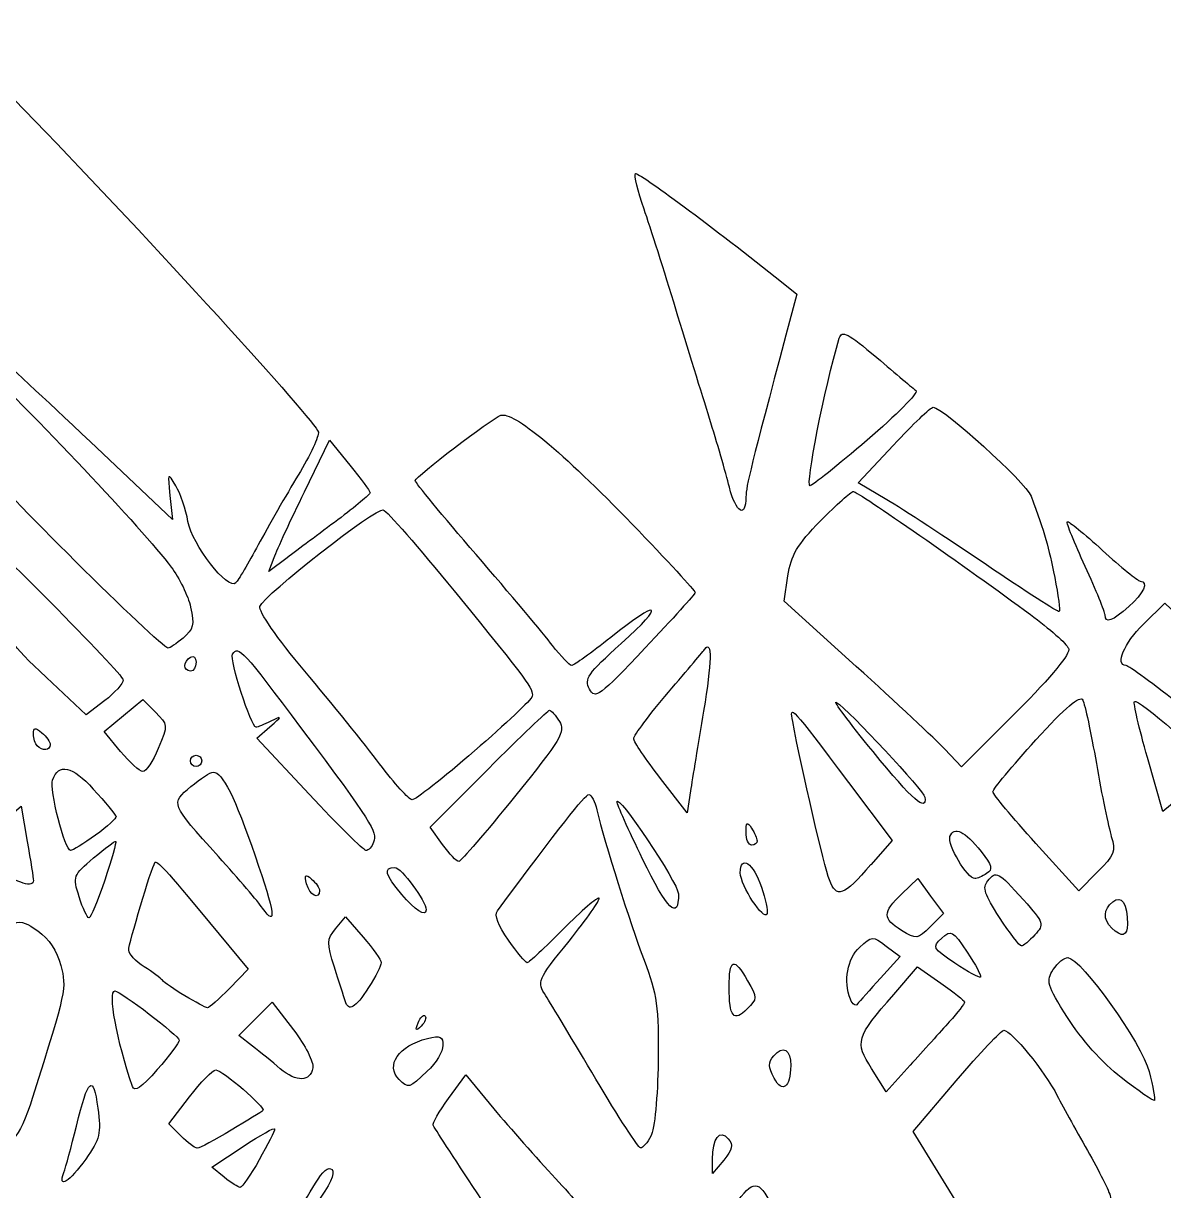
# Model space of a CAD drawing. Header units: centimetres. Extents: x -52 to 49, y -21 to 24.
# Drawn here: x 13.71 to 19.09, y -13.77 to -8.27 of the extents above; entities that cross this region are included whole.
import ezdxf

# ---------------------------------------------------------------- set-up
doc = ezdxf.new("R2010")
doc.units = ezdxf.units.CM
doc.header["$MEASUREMENT"] = 0
doc.layers.add('Layer 1', color=7, linetype='Continuous')

msp = doc.modelspace()

# ---------------------------------------------------------------- linework, layer by layer
at = {"layer": 'Layer 1'}
for points, knots in [([(14.46419, -11.16845), (14.51338, -11.12738), (14.51861, -11.1061), (14.4999, -11.02315), (14.4999, -11.02315), (14.48785, -10.9697), (14.44653, -10.88474), (14.40809, -10.83434), (14.40809, -10.83434), (14.26499, -10.64672), (13.78231, -10.13568), (13.42757, -9.79619), (13.42757, -9.79619), (13.06168, -9.44604), (12.99307, -9.34771), (13.25986, -9.55584), (13.25986, -9.55584), (13.44639, -9.70136), (13.5644, -9.80718), (14.027, -10.24377), (14.027, -10.24377), (14.027, -10.24377), (14.41474, -10.6097), (14.41474, -10.6097), (14.41474, -10.6097), (14.41474, -10.6097), (14.40254, -10.4973), (14.40254, -10.4973), (14.40254, -10.4973), (14.39063, -10.38753), (14.39127, -10.38645), (14.4299, -10.45105), (14.4299, -10.45105), (14.45166, -10.48743), (14.47742, -10.56323), (14.48715, -10.61949), (14.48715, -10.61949), (14.50586, -10.72765), (14.67655, -10.94639), (14.71278, -10.90862), (14.71278, -10.90862), (14.72386, -10.89707), (14.7716, -10.81618), (14.81887, -10.72886), (14.81887, -10.72886), (14.86614, -10.64155), (14.95095, -10.49368), (15.00734, -10.40027), (15.00734, -10.40027), (15.06373, -10.30686), (15.1064, -10.21552), (15.10217, -10.1973), (15.10217, -10.1973), (15.09111, -10.14968), (14.29268, -9.27378), (13.76694, -8.73251), (13.76694, -8.73251), (13.76694, -8.73251), (13.31842, -8.27075), (13.31842, -8.27075), (13.31842, -8.27075), (13.31842, -8.27075), (13.16489, -8.58699), (13.16489, -8.58699), (13.16489, -8.58699), (12.98596, -8.95555), (12.71941, -9.61917), (12.73141, -9.66622), (12.73141, -9.66622), (12.74508, -9.71982), (13.49303, -10.37524), (13.52088, -10.35802), (13.52088, -10.35802), (13.53506, -10.34926), (13.54638, -10.35768), (13.54603, -10.37672), (13.54603, -10.37672), (13.54547, -10.40764), (14.36085, -11.21559), (14.39333, -11.21629), (14.39333, -11.21629), (14.40061, -11.21655), (14.43249, -11.19492), (14.46419, -11.16845)], [0, 0, 0, 0, 0.0454545, 0.0454545, 0.0454545, 0.0454545, 0.0909091, 0.0909091, 0.0909091, 0.0909091, 0.1363636, 0.1363636, 0.1363636, 0.1363636, 0.1818182, 0.1818182, 0.1818182, 0.1818182, 0.2272727, 0.2272727, 0.2272727, 0.2272727, 0.2727273, 0.2727273, 0.2727273, 0.2727273, 0.3181818, 0.3181818, 0.3181818, 0.3181818, 0.3636364, 0.3636364, 0.3636364, 0.3636364, 0.4090909, 0.4090909, 0.4090909, 0.4090909, 0.4545455, 0.4545455, 0.4545455, 0.4545455, 0.5, 0.5, 0.5, 0.5, 0.5454545, 0.5454545, 0.5454545, 0.5454545, 0.5909091, 0.5909091, 0.5909091, 0.5909091, 0.6363636, 0.6363636, 0.6363636, 0.6363636, 0.6818182, 0.6818182, 0.6818182, 0.6818182, 0.7272727, 0.7272727, 0.7272727, 0.7272727, 0.7727273, 0.7727273, 0.7727273, 0.7727273, 0.8181818, 0.8181818, 0.8181818, 0.8181818, 0.8636364, 0.8636364, 0.8636364, 0.8636364, 0.9090909, 0.9090909, 0.9090909, 0.9090909, 1, 1, 1, 1]), ([(17.11854, -10.50228), (17.11854, -10.45551), (17.14417, -10.35174), (17.30653, -9.74105), (17.30653, -9.74105), (17.30653, -9.74105), (17.35812, -9.54699), (17.35812, -9.54699), (17.35812, -9.54699), (17.35812, -9.54699), (17.28646, -9.48969), (17.28646, -9.48969), (17.28646, -9.48969), (16.97173, -9.23803), (16.60795, -8.96843), (16.59737, -8.979), (16.59737, -8.979), (16.5903, -8.98607), (16.6085, -9.06121), (16.63782, -9.14598), (16.63782, -9.14598), (16.66714, -9.23074), (16.73465, -9.44297), (16.78784, -9.6176), (16.78784, -9.6176), (16.84103, -9.79223), (16.91253, -10.0244), (16.94672, -10.13354), (16.94672, -10.13354), (16.98091, -10.24268), (17.02303, -10.38838), (17.04031, -10.45733), (17.04031, -10.45733), (17.07081, -10.57901), (17.11853, -10.60644), (17.11853, -10.50228), (17.11853, -10.50228), (17.11853, -10.50228), (17.11854, -10.50228), (17.11854, -10.50228)], [0, 0, 0, 0, 0.0909091, 0.0909091, 0.0909091, 0.0909091, 0.1818182, 0.1818182, 0.1818182, 0.1818182, 0.2727273, 0.2727273, 0.2727273, 0.2727273, 0.3636364, 0.3636364, 0.3636364, 0.3636364, 0.4545455, 0.4545455, 0.4545455, 0.4545455, 0.5454545, 0.5454545, 0.5454545, 0.5454545, 0.6363636, 0.6363636, 0.6363636, 0.6363636, 0.7272727, 0.7272727, 0.7272727, 0.7272727, 0.8181818, 0.8181818, 0.8181818, 0.8181818, 1, 1, 1, 1]), ([(17.69013, -10.23567), (17.82862, -10.11722), (17.93228, -10.01234), (17.92049, -10.00261), (17.92049, -10.00261), (17.9087, -9.99288), (17.82557, -9.92273), (17.73574, -9.84672), (17.73574, -9.84672), (17.59828, -9.7304), (17.57022, -9.71598), (17.55849, -9.75566), (17.55849, -9.75566), (17.48843, -9.99262), (17.3978, -10.45103), (17.42101, -10.45103), (17.42101, -10.45103), (17.43054, -10.45103), (17.55164, -10.35411), (17.69013, -10.23566), (17.69013, -10.23566), (17.69013, -10.23566), (17.69013, -10.23567), (17.69013, -10.23567)], [0, 0, 0, 0, 0.1428571, 0.1428571, 0.1428571, 0.1428571, 0.2857143, 0.2857143, 0.2857143, 0.2857143, 0.4285714, 0.4285714, 0.4285714, 0.4285714, 0.5714286, 0.5714286, 0.5714286, 0.5714286, 0.7142857, 0.7142857, 0.7142857, 0.7142857, 1, 1, 1, 1]), ([(16.87909, -10.95375), (16.8798, -10.94647), (16.74645, -10.80182), (16.58275, -10.6323), (16.58275, -10.6323), (16.25344, -10.2913), (16.01876, -10.09702), (15.96231, -10.11868), (15.96231, -10.11868), (15.91448, -10.13703), (15.56087, -10.40669), (15.55896, -10.42627), (15.55896, -10.42627), (15.55817, -10.43448), (15.68726, -10.59144), (15.84586, -10.77508), (15.84586, -10.77508), (16.00445, -10.95872), (16.1666, -11.15144), (16.20619, -11.20334), (16.20619, -11.20334), (16.24578, -11.25524), (16.28671, -11.2977), (16.29715, -11.2977), (16.29715, -11.2977), (16.30759, -11.2977), (16.39031, -11.23817), (16.48097, -11.16541), (16.48097, -11.16541), (16.71128, -10.98058), (16.74548, -11.00084), (16.53006, -11.1945), (16.53006, -11.1945), (16.3723, -11.33632), (16.35502, -11.36112), (16.38063, -11.40898), (16.38063, -11.40898), (16.40749, -11.45916), (16.42662, -11.44505), (16.64369, -11.21503), (16.64369, -11.21503), (16.77244, -11.0786), (16.87838, -10.96102), (16.8791, -10.95374), (16.8791, -10.95374), (16.8791, -10.95374), (16.87909, -10.95375), (16.87909, -10.95375)], [0, 0, 0, 0, 0.0769231, 0.0769231, 0.0769231, 0.0769231, 0.1538462, 0.1538462, 0.1538462, 0.1538462, 0.2307692, 0.2307692, 0.2307692, 0.2307692, 0.3076923, 0.3076923, 0.3076923, 0.3076923, 0.3846154, 0.3846154, 0.3846154, 0.3846154, 0.4615385, 0.4615385, 0.4615385, 0.4615385, 0.5384615, 0.5384615, 0.5384615, 0.5384615, 0.6153846, 0.6153846, 0.6153846, 0.6153846, 0.6923077, 0.6923077, 0.6923077, 0.6923077, 0.7692308, 0.7692308, 0.7692308, 0.7692308, 0.8461538, 0.8461538, 0.8461538, 0.8461538, 1, 1, 1, 1]), ([(18.57456, -10.88309), (18.54626, -10.7389), (18.52804, -10.67631), (18.46293, -10.49969), (18.46293, -10.49969), (18.4394, -10.43585), (18.04767, -10.08062), (18.00081, -10.08062), (18.00081, -10.08062), (17.99, -10.08062), (17.90628, -10.16084), (17.81476, -10.25889), (17.81476, -10.25889), (17.81476, -10.25889), (17.64836, -10.43716), (17.64836, -10.43716), (17.64836, -10.43716), (17.64836, -10.43716), (17.78324, -10.51686), (17.78324, -10.51686), (17.78324, -10.51686), (17.85742, -10.56069), (18.06861, -10.69882), (18.25255, -10.82381), (18.25255, -10.82381), (18.43649, -10.9488), (18.59099, -11.04797), (18.59591, -11.04419), (18.59591, -11.04419), (18.60082, -11.04041), (18.59121, -10.96792), (18.57457, -10.88309), (18.57457, -10.88309), (18.57457, -10.88309), (18.57456, -10.88309), (18.57456, -10.88309)], [0, 0, 0, 0, 0.1, 0.1, 0.1, 0.1, 0.2, 0.2, 0.2, 0.2, 0.3, 0.3, 0.3, 0.3, 0.4, 0.4, 0.4, 0.4, 0.5, 0.5, 0.5, 0.5, 0.6, 0.6, 0.6, 0.6, 0.7, 0.7, 0.7, 0.7, 0.8, 0.8, 0.8, 0.8, 1, 1, 1, 1]), ([(15.1937, -10.61139), (15.27737, -10.54881), (15.34584, -10.49132), (15.34584, -10.48366), (15.34584, -10.48366), (15.34584, -10.476), (15.30278, -10.41717), (15.25015, -10.35294), (15.25015, -10.35294), (15.25015, -10.35294), (15.15446, -10.23616), (15.15446, -10.23616), (15.15446, -10.23616), (15.15446, -10.23616), (15.03671, -10.47884), (15.03671, -10.47884), (15.03671, -10.47884), (14.97195, -10.61231), (14.90751, -10.75163), (14.89351, -10.78844), (14.89351, -10.78844), (14.89351, -10.78844), (14.86807, -10.85536), (14.86807, -10.85536), (14.86807, -10.85536), (14.86807, -10.85536), (14.95482, -10.79027), (14.95482, -10.79027), (14.95482, -10.79027), (15.00253, -10.75447), (15.11003, -10.67398), (15.1937, -10.61139)], [0, 0, 0, 0, 0.1111111, 0.1111111, 0.1111111, 0.1111111, 0.2222222, 0.2222222, 0.2222222, 0.2222222, 0.3333333, 0.3333333, 0.3333333, 0.3333333, 0.4444444, 0.4444444, 0.4444444, 0.4444444, 0.5555556, 0.5555556, 0.5555556, 0.5555556, 0.6666667, 0.6666667, 0.6666667, 0.6666667, 0.7777778, 0.7777778, 0.7777778, 0.7777778, 1, 1, 1, 1]), ([(18.63968, -11.21698), (18.63098, -11.1959), (18.55007, -11.12406), (18.4599, -11.05734), (18.4599, -11.05734), (18.16463, -10.83889), (17.64432, -10.4775), (17.62506, -10.4775), (17.62506, -10.4775), (17.61469, -10.4775), (17.54501, -10.54001), (17.47021, -10.61641), (17.47021, -10.61641), (17.36002, -10.72896), (17.33091, -10.77808), (17.31683, -10.87528), (17.31683, -10.87528), (17.31683, -10.87528), (17.29945, -10.99525), (17.29945, -10.99525), (17.29945, -10.99525), (17.29945, -10.99525), (17.63894, -11.3027), (17.63894, -11.3027), (17.63894, -11.3027), (17.82566, -11.4718), (18.01373, -11.64735), (18.05688, -11.69282), (18.05688, -11.69282), (18.05688, -11.69282), (18.13533, -11.77549), (18.13533, -11.77549), (18.13533, -11.77549), (18.13533, -11.77549), (18.39542, -11.5154), (18.39542, -11.5154), (18.39542, -11.5154), (18.56547, -11.34535), (18.65003, -11.24204), (18.63968, -11.21697), (18.63968, -11.21697), (18.63968, -11.21697), (18.63968, -11.21698), (18.63968, -11.21698)], [0, 0, 0, 0, 0.0833333, 0.0833333, 0.0833333, 0.0833333, 0.1666667, 0.1666667, 0.1666667, 0.1666667, 0.25, 0.25, 0.25, 0.25, 0.3333333, 0.3333333, 0.3333333, 0.3333333, 0.4166667, 0.4166667, 0.4166667, 0.4166667, 0.5, 0.5, 0.5, 0.5, 0.5833333, 0.5833333, 0.5833333, 0.5833333, 0.6666667, 0.6666667, 0.6666667, 0.6666667, 0.75, 0.75, 0.75, 0.75, 0.8333333, 0.8333333, 0.8333333, 0.8333333, 1, 1, 1, 1]), ([(14.18167, -11.36631), (14.18167, -11.33836), (13.5209, -10.67202), (13.40668, -10.58479), (13.40668, -10.58479), (13.36479, -10.5528), (13.34868, -10.55888), (13.26777, -10.6373), (13.26777, -10.6373), (13.21744, -10.68609), (13.17625, -10.73533), (13.17625, -10.74673), (13.17625, -10.74673), (13.17625, -10.76873), (13.38586, -10.96849), (13.47299, -11.02951), (13.47299, -11.02951), (13.52317, -11.06466), (13.52423, -11.06093), (13.50676, -10.91055), (13.50676, -10.91055), (13.49041, -10.76976), (13.49236, -10.76023), (13.52773, -10.80823), (13.52773, -10.80823), (13.54918, -10.83733), (13.5814, -10.93258), (13.59933, -11.0199), (13.59933, -11.0199), (13.62955, -11.16703), (13.64568, -11.19151), (13.81969, -11.3544), (13.81969, -11.3544), (13.81969, -11.3544), (14.00744, -11.53015), (14.00744, -11.53015), (14.00744, -11.53015), (14.00744, -11.53015), (14.09455, -11.46371), (14.09455, -11.46371), (14.09455, -11.46371), (14.14246, -11.42717), (14.18166, -11.38334), (14.18166, -11.36632), (14.18166, -11.36632), (14.18166, -11.36632), (14.18167, -11.36631), (14.18167, -11.36631)], [0, 0, 0, 0, 0.0769231, 0.0769231, 0.0769231, 0.0769231, 0.1538462, 0.1538462, 0.1538462, 0.1538462, 0.2307692, 0.2307692, 0.2307692, 0.2307692, 0.3076923, 0.3076923, 0.3076923, 0.3076923, 0.3846154, 0.3846154, 0.3846154, 0.3846154, 0.4615385, 0.4615385, 0.4615385, 0.4615385, 0.5384615, 0.5384615, 0.5384615, 0.5384615, 0.6153846, 0.6153846, 0.6153846, 0.6153846, 0.6923077, 0.6923077, 0.6923077, 0.6923077, 0.7692308, 0.7692308, 0.7692308, 0.7692308, 0.8461538, 0.8461538, 0.8461538, 0.8461538, 1, 1, 1, 1]), ([(15.83845, -11.70104), (15.9857, -11.5738), (16.10822, -11.45778), (16.11072, -11.44323), (16.11072, -11.44323), (16.11679, -11.40791), (16.09602, -11.37988), (15.7427, -10.94673), (15.7427, -10.94673), (15.57535, -10.74157), (15.42486, -10.56937), (15.40827, -10.56406), (15.40827, -10.56406), (15.37339, -10.5529), (14.8475, -10.96446), (14.82641, -11.01943), (14.82641, -11.01943), (14.81826, -11.04068), (14.90761, -11.16947), (15.0384, -11.32499), (15.0384, -11.32499), (15.16275, -11.47284), (15.32148, -11.66953), (15.39115, -11.76206), (15.39115, -11.76206), (15.46081, -11.85459), (15.52971, -11.93077), (15.54427, -11.93135), (15.54427, -11.93135), (15.55882, -11.93193), (15.6912, -11.82829), (15.83845, -11.70105), (15.83845, -11.70105), (15.83845, -11.70105), (15.83845, -11.70104), (15.83845, -11.70104)], [0, 0, 0, 0, 0.1, 0.1, 0.1, 0.1, 0.2, 0.2, 0.2, 0.2, 0.3, 0.3, 0.3, 0.3, 0.4, 0.4, 0.4, 0.4, 0.5, 0.5, 0.5, 0.5, 0.6, 0.6, 0.6, 0.6, 0.7, 0.7, 0.7, 0.7, 0.8, 0.8, 0.8, 0.8, 1, 1, 1, 1]), ([(18.92432, -11.02033), (18.99409, -10.95892), (19.0191, -10.90196), (18.97724, -10.89982), (18.97724, -10.89982), (18.96633, -10.89926), (18.88658, -10.83415), (18.80004, -10.75511), (18.80004, -10.75511), (18.71349, -10.67608), (18.63873, -10.61537), (18.63389, -10.6202), (18.63389, -10.6202), (18.62906, -10.62503), (18.66712, -10.71997), (18.71849, -10.83116), (18.71849, -10.83116), (18.76985, -10.94236), (18.81188, -11.04519), (18.81188, -11.05968), (18.81188, -11.05968), (18.81188, -11.1013), (18.8458, -11.08943), (18.92433, -11.02032), (18.92433, -11.02032), (18.92433, -11.02032), (18.92432, -11.02033), (18.92432, -11.02033)], [0, 0, 0, 0, 0.125, 0.125, 0.125, 0.125, 0.25, 0.25, 0.25, 0.25, 0.375, 0.375, 0.375, 0.375, 0.5, 0.5, 0.5, 0.5, 0.625, 0.625, 0.625, 0.625, 0.75, 0.75, 0.75, 0.75, 1, 1, 1, 1]), ([(19.60563, -11.51858), (19.60563, -11.50181), (19.4906, -11.37923), (19.35001, -11.24618), (19.35001, -11.24618), (19.35001, -11.24618), (19.09439, -11.00426), (19.09439, -11.00426), (19.09439, -11.00426), (19.09439, -11.00426), (18.99282, -11.10344), (18.99282, -11.10344), (18.99282, -11.10344), (18.90205, -11.19207), (18.85805, -11.29692), (18.9111, -11.29819), (18.9111, -11.29819), (18.92201, -11.29845), (19.04283, -11.38685), (19.17958, -11.49465), (19.17958, -11.49465), (19.17958, -11.49465), (19.42822, -11.69063), (19.42822, -11.69063), (19.42822, -11.69063), (19.42822, -11.69063), (19.51693, -11.61985), (19.51693, -11.61985), (19.51693, -11.61985), (19.56572, -11.58092), (19.60564, -11.53535), (19.60564, -11.51859), (19.60564, -11.51859), (19.60564, -11.51859), (19.60563, -11.51858), (19.60563, -11.51858)], [0, 0, 0, 0, 0.1, 0.1, 0.1, 0.1, 0.2, 0.2, 0.2, 0.2, 0.3, 0.3, 0.3, 0.3, 0.4, 0.4, 0.4, 0.4, 0.5, 0.5, 0.5, 0.5, 0.6, 0.6, 0.6, 0.6, 0.7, 0.7, 0.7, 0.7, 0.8, 0.8, 0.8, 0.8, 1, 1, 1, 1]), ([(15.3628, -12.13094), (15.38149, -12.08224), (15.35374, -12.03854), (15.02336, -11.59644), (15.02336, -11.59644), (14.74697, -11.22658), (14.72413, -11.20186), (14.69795, -11.24421), (14.69795, -11.24421), (14.68222, -11.26967), (14.78479, -11.58874), (14.80871, -11.58874), (14.80871, -11.58874), (14.81499, -11.58874), (14.84614, -11.57616), (14.87793, -11.56079), (14.87793, -11.56079), (14.93277, -11.53427), (14.93255, -11.5356), (14.87372, -11.58688), (14.87372, -11.58688), (14.87372, -11.58688), (14.81172, -11.64092), (14.81172, -11.64092), (14.81172, -11.64092), (14.81172, -11.64092), (15.05893, -11.90517), (15.05893, -11.90517), (15.05893, -11.90517), (15.1949, -12.05051), (15.31544, -12.16973), (15.32682, -12.17013), (15.32682, -12.17013), (15.33819, -12.17053), (15.35438, -12.15289), (15.3628, -12.13095), (15.3628, -12.13095), (15.3628, -12.13095), (15.3628, -12.13094), (15.3628, -12.13094)], [0, 0, 0, 0, 0.0909091, 0.0909091, 0.0909091, 0.0909091, 0.1818182, 0.1818182, 0.1818182, 0.1818182, 0.2727273, 0.2727273, 0.2727273, 0.2727273, 0.3636364, 0.3636364, 0.3636364, 0.3636364, 0.4545455, 0.4545455, 0.4545455, 0.4545455, 0.5454545, 0.5454545, 0.5454545, 0.5454545, 0.6363636, 0.6363636, 0.6363636, 0.6363636, 0.7272727, 0.7272727, 0.7272727, 0.7272727, 0.8181818, 0.8181818, 0.8181818, 0.8181818, 1, 1, 1, 1]), ([(16.91862, -11.51376), (16.95742, -11.28077), (16.95966, -11.17536), (16.92484, -11.22054), (16.92484, -11.22054), (16.92017, -11.2266), (16.84278, -11.31819), (16.75286, -11.42407), (16.75286, -11.42407), (16.66295, -11.52995), (16.58938, -11.62816), (16.58938, -11.64231), (16.58938, -11.64231), (16.58938, -11.65647), (16.64593, -11.74096), (16.71506, -11.83007), (16.71506, -11.83007), (16.71506, -11.83007), (16.84074, -11.99209), (16.84074, -11.99209), (16.84074, -11.99209), (16.84074, -11.99209), (16.85692, -11.88964), (16.85692, -11.88964), (16.85692, -11.88964), (16.86582, -11.83329), (16.89359, -11.66415), (16.91863, -11.51376), (16.91863, -11.51376), (16.91863, -11.51376), (16.91862, -11.51376), (16.91862, -11.51376)], [0, 0, 0, 0, 0.1111111, 0.1111111, 0.1111111, 0.1111111, 0.2222222, 0.2222222, 0.2222222, 0.2222222, 0.3333333, 0.3333333, 0.3333333, 0.3333333, 0.4444444, 0.4444444, 0.4444444, 0.4444444, 0.5555556, 0.5555556, 0.5555556, 0.5555556, 0.6666667, 0.6666667, 0.6666667, 0.6666667, 0.7777778, 0.7777778, 0.7777778, 0.7777778, 1, 1, 1, 1]), ([(14.52563, -11.28292), (14.52563, -11.26023), (14.51372, -11.24903), (14.49917, -11.25802), (14.49917, -11.25802), (14.48462, -11.26701), (14.47271, -11.28558), (14.47271, -11.29927), (14.47271, -11.29927), (14.47271, -11.31296), (14.48462, -11.32417), (14.49917, -11.32417), (14.49917, -11.32417), (14.51372, -11.32417), (14.52563, -11.30561), (14.52563, -11.28292)], [0, 0, 0, 0, 0.2, 0.2, 0.2, 0.2, 0.4, 0.4, 0.4, 0.4, 0.6, 0.6, 0.6, 0.6, 1, 1, 1, 1]), ([(18.84158, -12.10367), (18.82818, -12.06057), (18.7965, -11.90625), (18.77117, -11.76073), (18.77117, -11.76073), (18.74584, -11.61521), (18.71685, -11.48032), (18.70674, -11.46098), (18.70674, -11.46098), (18.69404, -11.43669), (18.62564, -11.4949), (18.48553, -11.64922), (18.48553, -11.64922), (18.37398, -11.7721), (18.2827, -11.88181), (18.2827, -11.89302), (18.2827, -11.89302), (18.2827, -11.90424), (18.3739, -12.01387), (18.48538, -12.13666), (18.48538, -12.13666), (18.48538, -12.13666), (18.68806, -12.35991), (18.68806, -12.35991), (18.68806, -12.35991), (18.68806, -12.35991), (18.777, -12.27097), (18.777, -12.27097), (18.777, -12.27097), (18.85577, -12.1922), (18.86315, -12.17307), (18.84158, -12.10367)], [0, 0, 0, 0, 0.1111111, 0.1111111, 0.1111111, 0.1111111, 0.2222222, 0.2222222, 0.2222222, 0.2222222, 0.3333333, 0.3333333, 0.3333333, 0.3333333, 0.4444444, 0.4444444, 0.4444444, 0.4444444, 0.5555556, 0.5555556, 0.5555556, 0.5555556, 0.6666667, 0.6666667, 0.6666667, 0.6666667, 0.7777778, 0.7777778, 0.7777778, 0.7777778, 1, 1, 1, 1]), ([(14.34745, -11.68872), (14.3937, -11.57869), (14.39357, -11.57697), (14.33422, -11.51832), (14.33422, -11.51832), (14.33422, -11.51832), (14.27427, -11.45907), (14.27427, -11.45907), (14.27427, -11.45907), (14.27427, -11.45907), (14.18304, -11.53412), (14.18304, -11.53412), (14.18304, -11.53412), (14.18304, -11.53412), (14.09181, -11.60917), (14.09181, -11.60917), (14.09181, -11.60917), (14.09181, -11.60917), (14.16981, -11.70288), (14.16981, -11.70288), (14.16981, -11.70288), (14.21271, -11.75442), (14.25972, -11.79733), (14.27427, -11.79823), (14.27427, -11.79823), (14.28882, -11.79913), (14.32175, -11.74985), (14.34745, -11.68872)], [0, 0, 0, 0, 0.125, 0.125, 0.125, 0.125, 0.25, 0.25, 0.25, 0.25, 0.375, 0.375, 0.375, 0.375, 0.5, 0.5, 0.5, 0.5, 0.625, 0.625, 0.625, 0.625, 0.75, 0.75, 0.75, 0.75, 1, 1, 1, 1]), ([(17.708, -12.23696), (17.708, -12.23696), (17.80798, -12.12372), (17.80798, -12.12372), (17.80798, -12.12372), (17.80798, -12.12372), (17.60217, -11.84968), (17.60217, -11.84968), (17.60217, -11.84968), (17.32721, -11.48357), (17.32365, -11.47968), (17.33917, -11.56228), (17.33917, -11.56228), (17.38091, -11.78439), (17.48824, -12.24818), (17.51202, -12.30922), (17.51202, -12.30922), (17.54635, -12.39731), (17.5761, -12.38634), (17.70799, -12.23695), (17.70799, -12.23695), (17.70799, -12.23695), (17.708, -12.23696), (17.708, -12.23696)], [0, 0, 0, 0, 0.1428571, 0.1428571, 0.1428571, 0.1428571, 0.2857143, 0.2857143, 0.2857143, 0.2857143, 0.4285714, 0.4285714, 0.4285714, 0.4285714, 0.5714286, 0.5714286, 0.5714286, 0.5714286, 0.7142857, 0.7142857, 0.7142857, 0.7142857, 1, 1, 1, 1]), ([(17.96257, -11.91948), (17.95967, -11.89038), (17.60271, -11.50729), (17.54561, -11.472), (17.54561, -11.472), (17.526, -11.45988), (17.60345, -11.56413), (17.71773, -11.70366), (17.71773, -11.70366), (17.90818, -11.93619), (17.96963, -11.99036), (17.96257, -11.91948)], [0, 0, 0, 0, 0.25, 0.25, 0.25, 0.25, 0.5, 0.5, 0.5, 0.5, 1, 1, 1, 1]), ([(19.30135, -11.77615), (19.30135, -11.74316), (18.9679, -11.45036), (18.95034, -11.46792), (18.95034, -11.46792), (18.94452, -11.47374), (18.97219, -11.59276), (19.01183, -11.73242), (19.01183, -11.73242), (19.01183, -11.73242), (19.08389, -11.98634), (19.08389, -11.98634), (19.08389, -11.98634), (19.08389, -11.98634), (19.19263, -11.89656), (19.19263, -11.89656), (19.19263, -11.89656), (19.25243, -11.84718), (19.30136, -11.793), (19.30136, -11.77614), (19.30136, -11.77614), (19.30136, -11.77614), (19.30135, -11.77615), (19.30135, -11.77615)], [0, 0, 0, 0, 0.1428571, 0.1428571, 0.1428571, 0.1428571, 0.2857143, 0.2857143, 0.2857143, 0.2857143, 0.4285714, 0.4285714, 0.4285714, 0.4285714, 0.5714286, 0.5714286, 0.5714286, 0.5714286, 0.7142857, 0.7142857, 0.7142857, 0.7142857, 1, 1, 1, 1]), ([(16.02712, -11.91711), (16.24599, -11.64642), (16.26838, -11.6089), (16.23904, -11.56191), (16.23904, -11.56191), (16.221, -11.53301), (16.19995, -11.50937), (16.19228, -11.50937), (16.19228, -11.50937), (16.18461, -11.50937), (16.05488, -11.63324), (15.90399, -11.78464), (15.90399, -11.78464), (15.90399, -11.78464), (15.62965, -12.05991), (15.62965, -12.05991), (15.62965, -12.05991), (15.62965, -12.05991), (15.68798, -12.14183), (15.68798, -12.14183), (15.68798, -12.14183), (15.72006, -12.18688), (15.75443, -12.22285), (15.76435, -12.22176), (15.76435, -12.22176), (15.77427, -12.22068), (15.89252, -12.08358), (16.02712, -11.91711)], [0, 0, 0, 0, 0.125, 0.125, 0.125, 0.125, 0.25, 0.25, 0.25, 0.25, 0.375, 0.375, 0.375, 0.375, 0.5, 0.5, 0.5, 0.5, 0.625, 0.625, 0.625, 0.625, 0.75, 0.75, 0.75, 0.75, 1, 1, 1, 1]), ([(13.83771, -11.67136), (13.83771, -11.65859), (13.81985, -11.63332), (13.79802, -11.6152), (13.79802, -11.6152), (13.76583, -11.58849), (13.75833, -11.58954), (13.75833, -11.62078), (13.75833, -11.62078), (13.75833, -11.64197), (13.76627, -11.66724), (13.77597, -11.67694), (13.77597, -11.67694), (13.8011, -11.70207), (13.83771, -11.69876), (13.83771, -11.67136)], [0, 0, 0, 0, 0.2, 0.2, 0.2, 0.2, 0.4, 0.4, 0.4, 0.4, 0.6, 0.6, 0.6, 0.6, 1, 1, 1, 1]), ([(14.55208, -11.7475), (14.55208, -11.73295), (14.54017, -11.72104), (14.52562, -11.72104), (14.52562, -11.72104), (14.51107, -11.72104), (14.49916, -11.73295), (14.49916, -11.7475), (14.49916, -11.7475), (14.49916, -11.76205), (14.51107, -11.77396), (14.52562, -11.77396), (14.52562, -11.77396), (14.54017, -11.77396), (14.55208, -11.76205), (14.55208, -11.7475)], [0, 0, 0, 0, 0.2, 0.2, 0.2, 0.2, 0.4, 0.4, 0.4, 0.4, 0.6, 0.6, 0.6, 0.6, 1, 1, 1, 1]), ([(14.05115, -12.09807), (14.10771, -12.05805), (14.15128, -12.01782), (14.14798, -12.00867), (14.14798, -12.00867), (14.14468, -11.99952), (14.0965, -11.94201), (14.04091, -11.88087), (14.04091, -11.88087), (13.94043, -11.77036), (13.87924, -11.75679), (13.84804, -11.83809), (13.84804, -11.83809), (13.83248, -11.87865), (13.90746, -12.17083), (13.93343, -12.17083), (13.93343, -12.17083), (13.94161, -12.17083), (13.99458, -12.13809), (14.05114, -12.09807), (14.05114, -12.09807), (14.05114, -12.09807), (14.05115, -12.09807), (14.05115, -12.09807)], [0, 0, 0, 0, 0.1428571, 0.1428571, 0.1428571, 0.1428571, 0.2857143, 0.2857143, 0.2857143, 0.2857143, 0.4285714, 0.4285714, 0.4285714, 0.4285714, 0.5714286, 0.5714286, 0.5714286, 0.5714286, 0.7142857, 0.7142857, 0.7142857, 0.7142857, 1, 1, 1, 1]), ([(14.80408, -12.19548), (14.70887, -11.91873), (14.64967, -11.80042), (14.60642, -11.80042), (14.60642, -11.80042), (14.59332, -11.80042), (14.54597, -11.83124), (14.5012, -11.86892), (14.5012, -11.86892), (14.40529, -11.94962), (14.40338, -11.94478), (14.63146, -12.19915), (14.63146, -12.19915), (14.72605, -12.30464), (14.81954, -12.41363), (14.83921, -12.44136), (14.83921, -12.44136), (14.90762, -12.53775), (14.89752, -12.46705), (14.80408, -12.19549), (14.80408, -12.19549), (14.80408, -12.19549), (14.80408, -12.19548), (14.80408, -12.19548)], [0, 0, 0, 0, 0.1428571, 0.1428571, 0.1428571, 0.1428571, 0.2857143, 0.2857143, 0.2857143, 0.2857143, 0.4285714, 0.4285714, 0.4285714, 0.4285714, 0.5714286, 0.5714286, 0.5714286, 0.5714286, 0.7142857, 0.7142857, 0.7142857, 0.7142857, 1, 1, 1, 1]), ([(16.67069, -13.51658), (16.6874, -13.48535), (16.70263, -13.32842), (16.70469, -13.16601), (16.70469, -13.16601), (16.70799, -12.90643), (16.70019, -12.85028), (16.63811, -12.68677), (16.63811, -12.68677), (16.57109, -12.51027), (16.45311, -12.13458), (16.41585, -11.97901), (16.41585, -11.97901), (16.40627, -11.93899), (16.38902, -11.90625), (16.37752, -11.90625), (16.37752, -11.90625), (16.3605, -11.90625), (16.235, -12.06596), (15.94687, -12.45428), (15.94687, -12.45428), (15.93125, -12.47534), (15.94891, -12.52289), (15.99824, -12.59262), (15.99824, -12.59262), (16.03959, -12.65106), (16.07938, -12.69902), (16.08665, -12.69921), (16.08665, -12.69921), (16.09393, -12.69947), (16.17048, -12.62837), (16.25677, -12.54137), (16.25677, -12.54137), (16.34306, -12.45437), (16.4191, -12.38864), (16.42575, -12.39529), (16.42575, -12.39529), (16.4324, -12.40194), (16.36894, -12.49267), (16.28471, -12.59691), (16.28471, -12.59691), (16.13307, -12.7846), (16.13201, -12.78711), (16.17548, -12.85567), (16.17548, -12.85567), (16.19963, -12.89375), (16.3056, -13.07035), (16.41098, -13.24812), (16.41098, -13.24812), (16.51636, -13.42589), (16.61109, -13.57174), (16.62149, -13.57223), (16.62149, -13.57223), (16.63189, -13.57273), (16.65402, -13.54769), (16.67067, -13.51659), (16.67067, -13.51659), (16.67067, -13.51659), (16.67069, -13.51658), (16.67069, -13.51658)], [0, 0, 0, 0, 0.0625, 0.0625, 0.0625, 0.0625, 0.125, 0.125, 0.125, 0.125, 0.1875, 0.1875, 0.1875, 0.1875, 0.25, 0.25, 0.25, 0.25, 0.3125, 0.3125, 0.3125, 0.3125, 0.375, 0.375, 0.375, 0.375, 0.4375, 0.4375, 0.4375, 0.4375, 0.5, 0.5, 0.5, 0.5, 0.5625, 0.5625, 0.5625, 0.5625, 0.625, 0.625, 0.625, 0.625, 0.6875, 0.6875, 0.6875, 0.6875, 0.75, 0.75, 0.75, 0.75, 0.8125, 0.8125, 0.8125, 0.8125, 0.875, 0.875, 0.875, 0.875, 1, 1, 1, 1]), ([(16.79995, -12.37432), (16.799, -12.3235), (16.51, -11.89136), (16.51, -11.94074), (16.51, -11.94074), (16.51, -11.95129), (16.56461, -12.07293), (16.63135, -12.21104), (16.63135, -12.21104), (16.74644, -12.44922), (16.80238, -12.50339), (16.79995, -12.37431), (16.79995, -12.37431), (16.79995, -12.37431), (16.79995, -12.37432), (16.79995, -12.37432)], [0, 0, 0, 0, 0.2, 0.2, 0.2, 0.2, 0.4, 0.4, 0.4, 0.4, 0.6, 0.6, 0.6, 0.6, 1, 1, 1, 1]), ([(13.75833, -12.31191), (13.75833, -12.30219), (13.74527, -12.21922), (13.7293, -12.12754), (13.7293, -12.12754), (13.7293, -12.12754), (13.70027, -11.96084), (13.70027, -11.96084), (13.70027, -11.96084), (13.70027, -11.96084), (13.58378, -12.05821), (13.58378, -12.05821), (13.58378, -12.05821), (13.51971, -12.11177), (13.46729, -12.16376), (13.46729, -12.17375), (13.46729, -12.17375), (13.46729, -12.18374), (13.51789, -12.22243), (13.57974, -12.25972), (13.57974, -12.25972), (13.69071, -12.32663), (13.75833, -12.34639), (13.75833, -12.31191)], [0, 0, 0, 0, 0.1428571, 0.1428571, 0.1428571, 0.1428571, 0.2857143, 0.2857143, 0.2857143, 0.2857143, 0.4285714, 0.4285714, 0.4285714, 0.4285714, 0.5714286, 0.5714286, 0.5714286, 0.5714286, 0.7142857, 0.7142857, 0.7142857, 0.7142857, 1, 1, 1, 1]), ([(17.17105, -12.12453), (17.17079, -12.11362), (17.1591, -12.08683), (17.145, -12.065), (17.145, -12.065), (17.12426, -12.03291), (17.11927, -12.03671), (17.11895, -12.08484), (17.11895, -12.08484), (17.11869, -12.11758), (17.13045, -12.14437), (17.145, -12.14437), (17.145, -12.14437), (17.15955, -12.14437), (17.17128, -12.13544), (17.17105, -12.12453)], [0, 0, 0, 0, 0.2, 0.2, 0.2, 0.2, 0.4, 0.4, 0.4, 0.4, 0.6, 0.6, 0.6, 0.6, 1, 1, 1, 1]), ([(18.25373, -12.27878), (18.28423, -12.25947), (18.27948, -12.24088), (18.22727, -12.17516), (18.22727, -12.17516), (18.14951, -12.0773), (18.10027, -12.05344), (18.08079, -12.10419), (18.08079, -12.10419), (18.06647, -12.14151), (18.16254, -12.30352), (18.19851, -12.30271), (18.19851, -12.30271), (18.20843, -12.30245), (18.23328, -12.29171), (18.25372, -12.27877), (18.25372, -12.27877), (18.25372, -12.27877), (18.25373, -12.27878), (18.25373, -12.27878)], [0, 0, 0, 0, 0.1666667, 0.1666667, 0.1666667, 0.1666667, 0.3333333, 0.3333333, 0.3333333, 0.3333333, 0.5, 0.5, 0.5, 0.5, 0.6666667, 0.6666667, 0.6666667, 0.6666667, 1, 1, 1, 1]), ([(14.09462, -12.31025), (14.12678, -12.21301), (14.15032, -12.13066), (14.14692, -12.12726), (14.14692, -12.12726), (14.14352, -12.12386), (14.09624, -12.15906), (14.04184, -12.20548), (14.04184, -12.20548), (13.94521, -12.28795), (13.94366, -12.29215), (13.97414, -12.3891), (13.97414, -12.3891), (13.9913, -12.44367), (14.01227, -12.48803), (14.02074, -12.48768), (14.02074, -12.48768), (14.02921, -12.48734), (14.06246, -12.40748), (14.09462, -12.31024), (14.09462, -12.31024), (14.09462, -12.31024), (14.09462, -12.31025), (14.09462, -12.31025)], [0, 0, 0, 0, 0.1428571, 0.1428571, 0.1428571, 0.1428571, 0.2857143, 0.2857143, 0.2857143, 0.2857143, 0.4285714, 0.4285714, 0.4285714, 0.4285714, 0.5714286, 0.5714286, 0.5714286, 0.5714286, 0.7142857, 0.7142857, 0.7142857, 0.7142857, 1, 1, 1, 1]), ([(14.68281, -12.82067), (14.68281, -12.82067), (14.771, -12.72968), (14.771, -12.72968), (14.771, -12.72968), (14.771, -12.72968), (14.589, -12.50978), (14.589, -12.50978), (14.589, -12.50978), (14.37897, -12.25601), (14.34041, -12.21375), (14.33121, -12.22721), (14.33121, -12.22721), (14.31504, -12.25083), (14.20739, -12.6106), (14.20774, -12.63985), (14.20774, -12.63985), (14.208, -12.65771), (14.24087, -12.69315), (14.28088, -12.71861), (14.28088, -12.71861), (14.3209, -12.74408), (14.35959, -12.77262), (14.36687, -12.78204), (14.36687, -12.78204), (14.38382, -12.80398), (14.5606, -12.91143), (14.57996, -12.91156), (14.57996, -12.91156), (14.58802, -12.91156), (14.6343, -12.87071), (14.68281, -12.82067)], [0, 0, 0, 0, 0.1111111, 0.1111111, 0.1111111, 0.1111111, 0.2222222, 0.2222222, 0.2222222, 0.2222222, 0.3333333, 0.3333333, 0.3333333, 0.3333333, 0.4444444, 0.4444444, 0.4444444, 0.4444444, 0.5555556, 0.5555556, 0.5555556, 0.5555556, 0.6666667, 0.6666667, 0.6666667, 0.6666667, 0.7777778, 0.7777778, 0.7777778, 0.7777778, 1, 1, 1, 1]), ([(17.19205, -12.34259), (17.15425, -12.22909), (17.09208, -12.18738), (17.09208, -12.27553), (17.09208, -12.27553), (17.09208, -12.33548), (17.20475, -12.5075), (17.218, -12.46777), (17.218, -12.46777), (17.22233, -12.45478), (17.21065, -12.39845), (17.19205, -12.34259)], [0, 0, 0, 0, 0.25, 0.25, 0.25, 0.25, 0.5, 0.5, 0.5, 0.5, 1, 1, 1, 1]), ([(15.61042, -12.45016), (15.61042, -12.40906), (15.49274, -12.25021), (15.46229, -12.25021), (15.46229, -12.25021), (15.40815, -12.25021), (15.41647, -12.28237), (15.4952, -12.3774), (15.4952, -12.3774), (15.55658, -12.45149), (15.61043, -12.48549), (15.61043, -12.45016), (15.61043, -12.45016), (15.61043, -12.45016), (15.61042, -12.45016), (15.61042, -12.45016)], [0, 0, 0, 0, 0.2, 0.2, 0.2, 0.2, 0.4, 0.4, 0.4, 0.4, 0.6, 0.6, 0.6, 0.6, 1, 1, 1, 1]), ([(18.48064, -12.56827), (18.52661, -12.51747), (18.52502, -12.51257), (18.42682, -12.40291), (18.42682, -12.40291), (18.30557, -12.2675), (18.29949, -12.26426), (18.25867, -12.31344), (18.25867, -12.31344), (18.23283, -12.34457), (18.2435, -12.37767), (18.31423, -12.48582), (18.31423, -12.48582), (18.36238, -12.55944), (18.40886, -12.61989), (18.41751, -12.62015), (18.41751, -12.62015), (18.42617, -12.62041), (18.45457, -12.59707), (18.48063, -12.56828), (18.48063, -12.56828), (18.48063, -12.56828), (18.48064, -12.56827), (18.48064, -12.56827)], [0, 0, 0, 0, 0.1428571, 0.1428571, 0.1428571, 0.1428571, 0.2857143, 0.2857143, 0.2857143, 0.2857143, 0.4285714, 0.4285714, 0.4285714, 0.4285714, 0.5714286, 0.5714286, 0.5714286, 0.5714286, 0.7142857, 0.7142857, 0.7142857, 0.7142857, 1, 1, 1, 1]), ([(15.10771, -12.35928), (15.10771, -12.34651), (15.09079, -12.32202), (15.0701, -12.30485), (15.0701, -12.30485), (15.03924, -12.27924), (15.03505, -12.28341), (15.04673, -12.32807), (15.04673, -12.32807), (15.06064, -12.38125), (15.10771, -12.40534), (15.10771, -12.35928)], [0, 0, 0, 0, 0.25, 0.25, 0.25, 0.25, 0.5, 0.5, 0.5, 0.5, 1, 1, 1, 1]), ([(17.98962, -12.38539), (17.98962, -12.38539), (17.92864, -12.30291), (17.92864, -12.30291), (17.92864, -12.30291), (17.92864, -12.30291), (17.85432, -12.37411), (17.85432, -12.37411), (17.85432, -12.37411), (17.76153, -12.46301), (17.76128, -12.49106), (17.85276, -12.54711), (17.85276, -12.54711), (17.92291, -12.59009), (17.92776, -12.58948), (17.98806, -12.52978), (17.98806, -12.52978), (17.98806, -12.52978), (18.0506, -12.46787), (18.0506, -12.46787), (18.0506, -12.46787), (18.0506, -12.46787), (17.98962, -12.38539), (17.98962, -12.38539)], [0, 0, 0, 0, 0.1428571, 0.1428571, 0.1428571, 0.1428571, 0.2857143, 0.2857143, 0.2857143, 0.2857143, 0.4285714, 0.4285714, 0.4285714, 0.4285714, 0.5714286, 0.5714286, 0.5714286, 0.5714286, 0.7142857, 0.7142857, 0.7142857, 0.7142857, 1, 1, 1, 1]), ([(18.91771, -12.51696), (18.91771, -12.42189), (18.88888, -12.37799), (18.84847, -12.41153), (18.84847, -12.41153), (18.80346, -12.44889), (18.8017, -12.49404), (18.84362, -12.53597), (18.84362, -12.53597), (18.88976, -12.58211), (18.9177, -12.57495), (18.9177, -12.51697), (18.9177, -12.51697), (18.9177, -12.51697), (18.91771, -12.51696), (18.91771, -12.51696)], [0, 0, 0, 0, 0.2, 0.2, 0.2, 0.2, 0.4, 0.4, 0.4, 0.4, 0.6, 0.6, 0.6, 0.6, 1, 1, 1, 1]), ([(13.75451, -13.335), (13.91484, -12.82451), (13.91546, -12.82161), (13.88759, -12.7121), (13.88759, -12.7121), (13.87018, -12.64371), (13.83247, -12.58723), (13.77887, -12.54924), (13.77887, -12.54924), (13.68422, -12.48217), (13.67084, -12.48693), (13.48776, -12.65283), (13.48776, -12.65283), (13.48776, -12.65283), (13.3627, -12.76615), (13.3627, -12.76615), (13.3627, -12.76615), (13.3627, -12.76615), (13.45374, -13.11949), (13.45374, -13.11949), (13.45374, -13.11949), (13.50381, -13.31383), (13.55899, -13.48995), (13.57636, -13.51089), (13.57636, -13.51089), (13.63992, -13.58747), (13.69108, -13.53697), (13.75451, -13.33501), (13.75451, -13.33501), (13.75451, -13.33501), (13.75451, -13.335), (13.75451, -13.335)], [0, 0, 0, 0, 0.1111111, 0.1111111, 0.1111111, 0.1111111, 0.2222222, 0.2222222, 0.2222222, 0.2222222, 0.3333333, 0.3333333, 0.3333333, 0.3333333, 0.4444444, 0.4444444, 0.4444444, 0.4444444, 0.5555556, 0.5555556, 0.5555556, 0.5555556, 0.6666667, 0.6666667, 0.6666667, 0.6666667, 0.7777778, 0.7777778, 0.7777778, 0.7777778, 1, 1, 1, 1]), ([(15.33922, -12.81611), (15.37196, -12.76479), (15.39875, -12.71213), (15.39875, -12.69909), (15.39875, -12.69909), (15.39875, -12.68605), (15.36064, -12.63198), (15.31406, -12.57893), (15.31406, -12.57893), (15.31406, -12.57893), (15.22937, -12.48247), (15.22937, -12.48247), (15.22937, -12.48247), (15.22937, -12.48247), (15.18361, -12.53899), (15.18361, -12.53899), (15.18361, -12.53899), (15.1415, -12.59099), (15.14105, -12.60551), (15.17796, -12.72052), (15.17796, -12.72052), (15.20002, -12.78927), (15.22263, -12.86041), (15.22821, -12.8786), (15.22821, -12.8786), (15.24478, -12.93265), (15.27615, -12.91499), (15.33923, -12.81611), (15.33923, -12.81611), (15.33923, -12.81611), (15.33922, -12.81611), (15.33922, -12.81611)], [0, 0, 0, 0, 0.1111111, 0.1111111, 0.1111111, 0.1111111, 0.2222222, 0.2222222, 0.2222222, 0.2222222, 0.3333333, 0.3333333, 0.3333333, 0.3333333, 0.4444444, 0.4444444, 0.4444444, 0.4444444, 0.5555556, 0.5555556, 0.5555556, 0.5555556, 0.6666667, 0.6666667, 0.6666667, 0.6666667, 0.7777778, 0.7777778, 0.7777778, 0.7777778, 1, 1, 1, 1]), ([(18.16173, -12.64894), (18.09383, -12.54634), (18.08695, -12.5426), (18.04159, -12.58365), (18.04159, -12.58365), (17.99568, -12.6252), (17.99855, -12.63061), (18.1044, -12.7017), (18.1044, -12.7017), (18.16541, -12.74268), (18.21948, -12.77206), (18.22454, -12.76699), (18.22454, -12.76699), (18.22961, -12.76192), (18.20134, -12.7088), (18.16173, -12.64894)], [0, 0, 0, 0, 0.2, 0.2, 0.2, 0.2, 0.4, 0.4, 0.4, 0.4, 0.6, 0.6, 0.6, 0.6, 1, 1, 1, 1]), ([(17.75362, -12.77127), (17.75362, -12.77127), (17.84615, -12.67056), (17.84615, -12.67056), (17.84615, -12.67056), (17.84615, -12.67056), (17.78006, -12.62069), (17.78006, -12.62069), (17.78006, -12.62069), (17.71497, -12.57157), (17.71307, -12.57166), (17.65438, -12.6268), (17.65438, -12.6268), (17.59576, -12.68187), (17.57789, -12.78393), (17.61154, -12.8716), (17.61154, -12.8716), (17.62075, -12.8956), (17.63566, -12.9055), (17.64469, -12.89361), (17.64469, -12.89361), (17.65371, -12.88172), (17.70273, -12.82667), (17.75362, -12.77128), (17.75362, -12.77128), (17.75362, -12.77128), (17.75362, -12.77127), (17.75362, -12.77127)], [0, 0, 0, 0, 0.125, 0.125, 0.125, 0.125, 0.25, 0.25, 0.25, 0.25, 0.375, 0.375, 0.375, 0.375, 0.5, 0.5, 0.5, 0.5, 0.625, 0.625, 0.625, 0.625, 0.75, 0.75, 0.75, 0.75, 1, 1, 1, 1]), ([(17.12652, -12.78406), (17.06191, -12.67057), (17.03917, -12.67853), (17.03917, -12.81465), (17.03917, -12.81465), (17.03917, -12.95509), (17.06095, -12.98102), (17.12505, -12.91692), (17.12505, -12.91692), (17.17253, -12.86944), (17.17258, -12.86497), (17.12653, -12.78406), (17.12653, -12.78406), (17.12653, -12.78406), (17.12652, -12.78406), (17.12652, -12.78406)], [0, 0, 0, 0, 0.2, 0.2, 0.2, 0.2, 0.4, 0.4, 0.4, 0.4, 0.6, 0.6, 0.6, 0.6, 1, 1, 1, 1]), ([(19.02008, -13.21254), (18.98727, -13.08164), (18.6993, -12.67808), (18.63651, -12.675), (18.63651, -12.675), (18.6201, -12.67421), (18.58927, -12.69973), (18.56802, -12.73174), (18.56802, -12.73174), (18.53231, -12.78552), (18.53737, -12.80269), (18.63461, -12.95777), (18.63461, -12.95777), (18.69709, -13.05743), (18.80014, -13.17237), (18.88831, -13.24075), (18.88831, -13.24075), (18.96997, -13.30408), (19.04029, -13.35264), (19.04459, -13.34867), (19.04459, -13.34867), (19.04888, -13.34469), (19.03786, -13.28344), (19.02009, -13.21254), (19.02009, -13.21254), (19.02009, -13.21254), (19.02008, -13.21254), (19.02008, -13.21254)], [0, 0, 0, 0, 0.125, 0.125, 0.125, 0.125, 0.25, 0.25, 0.25, 0.25, 0.375, 0.375, 0.375, 0.375, 0.5, 0.5, 0.5, 0.5, 0.625, 0.625, 0.625, 0.625, 0.75, 0.75, 0.75, 0.75, 1, 1, 1, 1]), ([(18.07753, -12.97839), (18.11748, -12.93442), (18.14977, -12.89248), (18.14929, -12.88521), (18.14929, -12.88521), (18.14881, -12.87793), (18.0988, -12.83762), (18.03817, -12.79562), (18.03817, -12.79562), (18.03817, -12.79562), (17.92793, -12.71926), (17.92793, -12.71926), (17.92793, -12.71926), (17.92793, -12.71926), (17.81545, -12.84854), (17.81545, -12.84854), (17.81545, -12.84854), (17.63703, -13.05361), (17.63149, -13.07223), (17.71126, -13.1986), (17.71126, -13.1986), (17.71126, -13.1986), (17.77995, -13.30742), (17.77995, -13.30742), (17.77995, -13.30742), (17.77995, -13.30742), (17.89242, -13.18289), (17.89242, -13.18289), (17.89242, -13.18289), (17.95428, -13.1144), (18.03758, -13.02238), (18.07753, -12.9784), (18.07753, -12.9784), (18.07753, -12.9784), (18.07753, -12.97839), (18.07753, -12.97839)], [0, 0, 0, 0, 0.1, 0.1, 0.1, 0.1, 0.2, 0.2, 0.2, 0.2, 0.3, 0.3, 0.3, 0.3, 0.4, 0.4, 0.4, 0.4, 0.5, 0.5, 0.5, 0.5, 0.6, 0.6, 0.6, 0.6, 0.7, 0.7, 0.7, 0.7, 0.8, 0.8, 0.8, 0.8, 1, 1, 1, 1]), ([(14.44618, -13.06464), (14.44618, -13.04505), (14.16874, -12.8323), (14.14311, -12.8323), (14.14311, -12.8323), (14.10846, -12.8323), (14.15153, -13.06765), (14.22542, -13.28209), (14.22542, -13.28209), (14.23539, -13.31102), (14.26716, -13.2895), (14.3426, -13.20271), (14.3426, -13.20271), (14.39953, -13.13723), (14.44614, -13.07509), (14.44618, -13.06464)], [0, 0, 0, 0, 0.2, 0.2, 0.2, 0.2, 0.4, 0.4, 0.4, 0.4, 0.6, 0.6, 0.6, 0.6, 1, 1, 1, 1]), ([(15.07645, -13.19484), (15.08142, -13.16902), (15.04029, -13.08862), (14.98504, -13.01617), (14.98504, -13.01617), (14.98504, -13.01617), (14.88459, -12.88445), (14.88459, -12.88445), (14.88459, -12.88445), (14.88459, -12.88445), (14.80595, -12.96309), (14.80595, -12.96309), (14.80595, -12.96309), (14.80595, -12.96309), (14.72731, -13.04173), (14.72731, -13.04173), (14.72731, -13.04173), (14.72731, -13.04173), (14.79183, -13.09263), (14.79183, -13.09263), (14.79183, -13.09263), (14.82732, -13.12063), (14.88611, -13.16853), (14.92249, -13.19909), (14.92249, -13.19909), (14.99932, -13.26362), (15.06354, -13.26185), (15.07644, -13.19485), (15.07644, -13.19485), (15.07644, -13.19485), (15.07645, -13.19484), (15.07645, -13.19484)], [0, 0, 0, 0, 0.1111111, 0.1111111, 0.1111111, 0.1111111, 0.2222222, 0.2222222, 0.2222222, 0.2222222, 0.3333333, 0.3333333, 0.3333333, 0.3333333, 0.4444444, 0.4444444, 0.4444444, 0.4444444, 0.5555556, 0.5555556, 0.5555556, 0.5555556, 0.6666667, 0.6666667, 0.6666667, 0.6666667, 0.7777778, 0.7777778, 0.7777778, 0.7777778, 1, 1, 1, 1]), ([(15.60531, -12.95065), (15.59716, -12.94251), (15.58237, -12.95719), (15.57243, -12.98328), (15.57243, -12.98328), (15.55807, -13.02099), (15.56111, -13.02403), (15.58724, -12.99809), (15.58724, -12.99809), (15.60532, -12.98014), (15.61345, -12.95879), (15.60531, -12.95064), (15.60531, -12.95064), (15.60531, -12.95064), (15.60531, -12.95065), (15.60531, -12.95065)], [0, 0, 0, 0, 0.2, 0.2, 0.2, 0.2, 0.4, 0.4, 0.4, 0.4, 0.6, 0.6, 0.6, 0.6, 1, 1, 1, 1]), ([(15.61558, -13.21099), (15.65639, -13.17189), (15.68979, -13.11702), (15.68979, -13.08906), (15.68979, -13.08906), (15.68979, -13.04684), (15.67746, -13.0413), (15.61703, -13.05638), (15.61703, -13.05638), (15.48079, -13.09038), (15.41662, -13.18353), (15.48342, -13.25033), (15.48342, -13.25033), (15.52654, -13.29345), (15.53085, -13.29217), (15.61559, -13.21098), (15.61559, -13.21098), (15.61559, -13.21098), (15.61558, -13.21099), (15.61558, -13.21099)], [0, 0, 0, 0, 0.1666667, 0.1666667, 0.1666667, 0.1666667, 0.3333333, 0.3333333, 0.3333333, 0.3333333, 0.5, 0.5, 0.5, 0.5, 0.6666667, 0.6666667, 0.6666667, 0.6666667, 1, 1, 1, 1]), ([(18.67569, -14.10949), (18.76515, -13.96065), (18.83834, -13.82492), (18.83834, -13.80787), (18.83834, -13.80787), (18.83834, -13.79082), (18.79362, -13.69828), (18.73897, -13.60224), (18.73897, -13.60224), (18.68432, -13.50619), (18.61586, -13.38192), (18.58683, -13.32607), (18.58683, -13.32607), (18.52694, -13.21082), (18.3694, -13.0175), (18.33536, -13.0175), (18.33536, -13.0175), (18.32293, -13.0175), (18.22163, -13.12491), (18.11025, -13.25619), (18.11025, -13.25619), (18.11025, -13.25619), (17.90774, -13.49488), (17.90774, -13.49488), (17.90774, -13.49488), (17.90774, -13.49488), (18.13104, -13.85812), (18.13104, -13.85812), (18.13104, -13.85812), (18.25385, -14.0579), (18.3814, -14.26688), (18.41448, -14.32252), (18.41448, -14.32252), (18.44756, -14.37816), (18.48327, -14.41388), (18.49383, -14.4019), (18.49383, -14.4019), (18.50439, -14.38992), (18.58623, -14.25834), (18.67568, -14.1095), (18.67568, -14.1095), (18.67568, -14.1095), (18.67569, -14.10949), (18.67569, -14.10949)], [0, 0, 0, 0, 0.0833333, 0.0833333, 0.0833333, 0.0833333, 0.1666667, 0.1666667, 0.1666667, 0.1666667, 0.25, 0.25, 0.25, 0.25, 0.3333333, 0.3333333, 0.3333333, 0.3333333, 0.4166667, 0.4166667, 0.4166667, 0.4166667, 0.5, 0.5, 0.5, 0.5, 0.5833333, 0.5833333, 0.5833333, 0.5833333, 0.6666667, 0.6666667, 0.6666667, 0.6666667, 0.75, 0.75, 0.75, 0.75, 0.8333333, 0.8333333, 0.8333333, 0.8333333, 1, 1, 1, 1]), ([(17.3298, -13.18443), (17.33033, -13.1091), (17.29213, -13.0868), (17.24984, -13.13776), (17.24984, -13.13776), (17.22283, -13.17031), (17.22316, -13.1907), (17.25159, -13.24381), (17.25159, -13.24381), (17.29067, -13.31683), (17.32908, -13.28766), (17.32981, -13.18443), (17.32981, -13.18443), (17.32981, -13.18443), (17.3298, -13.18443), (17.3298, -13.18443)], [0, 0, 0, 0, 0.2, 0.2, 0.2, 0.2, 0.4, 0.4, 0.4, 0.4, 0.6, 0.6, 0.6, 0.6, 1, 1, 1, 1]), ([(14.69059, -13.4891), (14.76721, -13.44289), (14.83485, -13.40121), (14.84092, -13.3965), (14.84092, -13.3965), (14.8572, -13.38384), (14.64919, -13.20491), (14.61823, -13.20494), (14.61823, -13.20494), (14.60368, -13.20496), (14.5478, -13.26202), (14.49407, -13.33176), (14.49407, -13.33176), (14.49407, -13.33176), (14.39636, -13.45856), (14.39636, -13.45856), (14.39636, -13.45856), (14.39636, -13.45856), (14.45364, -13.51584), (14.45364, -13.51584), (14.45364, -13.51584), (14.48515, -13.54735), (14.52001, -13.57312), (14.5311, -13.57312), (14.5311, -13.57312), (14.5422, -13.57312), (14.61397, -13.53531), (14.69059, -13.48909), (14.69059, -13.48909), (14.69059, -13.48909), (14.69059, -13.4891), (14.69059, -13.4891)], [0, 0, 0, 0, 0.1111111, 0.1111111, 0.1111111, 0.1111111, 0.2222222, 0.2222222, 0.2222222, 0.2222222, 0.3333333, 0.3333333, 0.3333333, 0.3333333, 0.4444444, 0.4444444, 0.4444444, 0.4444444, 0.5555556, 0.5555556, 0.5555556, 0.5555556, 0.6666667, 0.6666667, 0.6666667, 0.6666667, 0.7777778, 0.7777778, 0.7777778, 0.7777778, 1, 1, 1, 1]), ([(14.00543, -13.62458), (14.07285, -13.52929), (14.07866, -13.5047), (14.06214, -13.38455), (14.06214, -13.38455), (14.03977, -13.22189), (14.01697, -13.24115), (13.96113, -13.46987), (13.96113, -13.46987), (13.93769, -13.56588), (13.91096, -13.66411), (13.90174, -13.68815), (13.90174, -13.68815), (13.87113, -13.76791), (13.9292, -13.73231), (14.00543, -13.62458)], [0, 0, 0, 0, 0.2, 0.2, 0.2, 0.2, 0.4, 0.4, 0.4, 0.4, 0.6, 0.6, 0.6, 0.6, 1, 1, 1, 1]), ([(16.27856, -14.10243), (16.33309, -14.0152), (16.3777, -13.9304), (16.3777, -13.91398), (16.3777, -13.91398), (16.3777, -13.89757), (16.30691, -13.80846), (16.22039, -13.71597), (16.22039, -13.71597), (16.13387, -13.62348), (16.00318, -13.47583), (15.92997, -13.38786), (15.92997, -13.38786), (15.92997, -13.38786), (15.79686, -13.22791), (15.79686, -13.22791), (15.79686, -13.22791), (15.79686, -13.22791), (15.71626, -13.33918), (15.71626, -13.33918), (15.71626, -13.33918), (15.67193, -13.40038), (15.63898, -13.45721), (15.64303, -13.46548), (15.64303, -13.46548), (15.64708, -13.47375), (15.74059, -13.61744), (15.85082, -13.78479), (15.85082, -13.78479), (15.96106, -13.95214), (16.07369, -14.12776), (16.10112, -14.17505), (16.10112, -14.17505), (16.12855, -14.22234), (16.15738, -14.26104), (16.1652, -14.26104), (16.1652, -14.26104), (16.17302, -14.26104), (16.22403, -14.18967), (16.27856, -14.10243)], [0, 0, 0, 0, 0.0909091, 0.0909091, 0.0909091, 0.0909091, 0.1818182, 0.1818182, 0.1818182, 0.1818182, 0.2727273, 0.2727273, 0.2727273, 0.2727273, 0.3636364, 0.3636364, 0.3636364, 0.3636364, 0.4545455, 0.4545455, 0.4545455, 0.4545455, 0.5454545, 0.5454545, 0.5454545, 0.5454545, 0.6363636, 0.6363636, 0.6363636, 0.6363636, 0.7272727, 0.7272727, 0.7272727, 0.7272727, 0.8181818, 0.8181818, 0.8181818, 0.8181818, 1, 1, 1, 1]), ([(14.82328, -13.62873), (14.8633, -13.55748), (14.89604, -13.49188), (14.89604, -13.48297), (14.89604, -13.48297), (14.89604, -13.47405), (14.82935, -13.51103), (14.74784, -13.56515), (14.74784, -13.56515), (14.74784, -13.56515), (14.59964, -13.66355), (14.59964, -13.66355), (14.59964, -13.66355), (14.59964, -13.66355), (14.65817, -13.71094), (14.65817, -13.71094), (14.65817, -13.71094), (14.69036, -13.73701), (14.72431, -13.75832), (14.73361, -13.75831), (14.73361, -13.75831), (14.74291, -13.75829), (14.78326, -13.69999), (14.82328, -13.62873)], [0, 0, 0, 0, 0.1428571, 0.1428571, 0.1428571, 0.1428571, 0.2857143, 0.2857143, 0.2857143, 0.2857143, 0.4285714, 0.4285714, 0.4285714, 0.4285714, 0.5714286, 0.5714286, 0.5714286, 0.5714286, 0.7142857, 0.7142857, 0.7142857, 0.7142857, 1, 1, 1, 1]), ([(17.03529, -13.52876), (16.99591, -13.48131), (16.96038, -13.52789), (16.96108, -13.62604), (16.96108, -13.62604), (16.96108, -13.62604), (16.96156, -13.69219), (16.96156, -13.69219), (16.96156, -13.69219), (16.96156, -13.69219), (17.014, -13.62924), (17.014, -13.62924), (17.014, -13.62924), (17.05524, -13.57973), (17.05979, -13.55827), (17.0353, -13.52877), (17.0353, -13.52877), (17.0353, -13.52877), (17.03529, -13.52876), (17.03529, -13.52876)], [0, 0, 0, 0, 0.1666667, 0.1666667, 0.1666667, 0.1666667, 0.3333333, 0.3333333, 0.3333333, 0.3333333, 0.5, 0.5, 0.5, 0.5, 0.6666667, 0.6666667, 0.6666667, 0.6666667, 1, 1, 1, 1]), ([(15.09139, -13.83497), (15.15581, -13.74868), (15.18303, -13.69077), (15.16679, -13.67453), (15.16679, -13.67453), (15.15056, -13.6583), (15.12223, -13.68159), (15.08831, -13.73908), (15.08831, -13.73908), (15.05912, -13.78856), (15.01445, -13.86075), (14.98906, -13.89951), (14.98906, -13.89951), (14.90685, -14.02498), (14.98753, -13.97409), (15.0914, -13.83496), (15.0914, -13.83496), (15.0914, -13.83496), (15.09139, -13.83497), (15.09139, -13.83497)], [0, 0, 0, 0, 0.1666667, 0.1666667, 0.1666667, 0.1666667, 0.3333333, 0.3333333, 0.3333333, 0.3333333, 0.5, 0.5, 0.5, 0.5, 0.6666667, 0.6666667, 0.6666667, 0.6666667, 1, 1, 1, 1]), ([(17.23914, -13.84067), (17.17697, -13.72044), (17.15362, -13.72044), (17.06653, -13.84067), (17.06653, -13.84067), (16.96796, -13.97674), (16.96696, -14.00444), (17.05822, -14.07092), (17.05822, -14.07092), (17.05822, -14.07092), (17.13019, -14.12334), (17.13019, -14.12334), (17.13019, -14.12334), (17.13019, -14.12334), (17.20509, -14.02149), (17.20509, -14.02149), (17.20509, -14.02149), (17.27678, -13.92401), (17.27824, -13.91626), (17.23915, -13.84066), (17.23915, -13.84066), (17.23915, -13.84066), (17.23914, -13.84067), (17.23914, -13.84067)], [0, 0, 0, 0, 0.1428571, 0.1428571, 0.1428571, 0.1428571, 0.2857143, 0.2857143, 0.2857143, 0.2857143, 0.4285714, 0.4285714, 0.4285714, 0.4285714, 0.5714286, 0.5714286, 0.5714286, 0.5714286, 0.7142857, 0.7142857, 0.7142857, 0.7142857, 1, 1, 1, 1])]:
    msp.add_open_spline(points, degree=3, knots=knots, dxfattribs=at)

doc.saveas('drawing.dxf')
